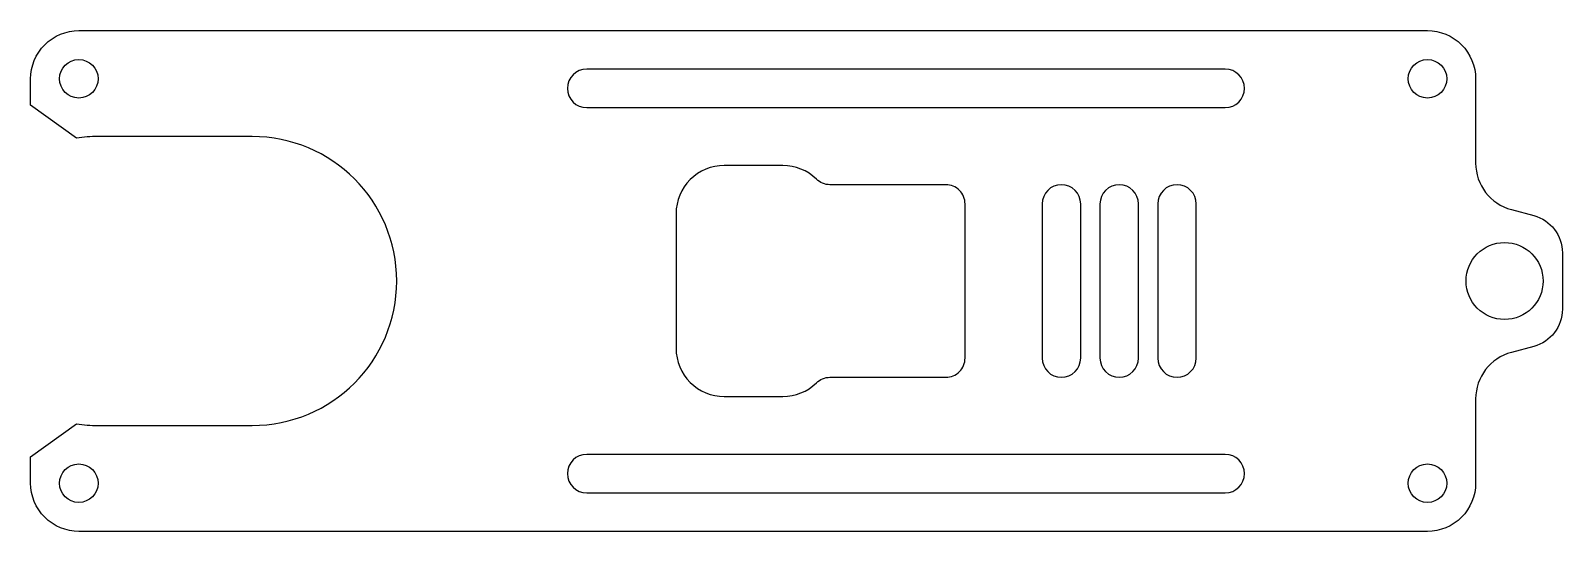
# Model space of a CAD drawing. Header units: millimetres. Extents: x -37.5 to 42, y -303 to -277.
import ezdxf

# ---------------------------------------------------------------- set-up
doc = ezdxf.new("R2010")
doc.units = ezdxf.units.MM
doc.layers.get('0').update_dxf_attribs({"linetype": 'CONTINUOUS'})

msp = doc.modelspace()

# ---------------------------------------------------------------- linework, layer by layer
for points in [[(40.518, -286.603, -0.339454), (42, -288.535), (42, -291.465, -0.339454), (40.518, -293.397), (39.353, -293.709, 0.339454), (37.5, -296.124), (37.5, -300.5, -0.414214), (35, -303), (-35, -303, -0.414214), (-37.5, -300.5), (-37.5, -299.133), (-35.125, -297.415, 0.037673), (-34, -297.5), (-26, -297.5, 1), (-26, -282.5), (-34, -282.5, 0.037673), (-35.125, -282.585), (-37.5, -280.867), (-37.5, -279.5, -0.414214), (-35, -277), (35, -277, -0.414214), (37.5, -279.5), (37.5, -283.876, 0.339454), (39.353, -286.291)], [(-8.638, -281), (24.5, -281, 1), (24.5, -279), (-8.638, -279, 1)], [(3.286, -295.286, -0.196262), (3.985, -295), (10, -295, 0.414214), (11, -294), (11, -286, 0.414214), (10, -285), (3.985, -285, -0.196262), (3.286, -284.714, 0.196262), (1.536, -284), (-1.5, -284, 0.414214), (-4, -286.5), (-4, -293.5, 0.414214), (-1.5, -296), (1.536, -296, 0.196262)], [(17, -294), (17, -286, 1), (15, -286), (15, -294, 1)], [(20, -294), (20, -286, 1), (18, -286), (18, -294, 1)], [(21, -286), (21, -294, 1), (23, -294), (23, -286, 1)], [(24.5, -299), (-8.638, -299, 1), (-8.638, -301), (24.5, -301, 1)]]:
    msp.add_lwpolyline(points, format="xyb", close=True)
for centre, radius in [((-35, -279.5), 1), ((35, -279.5), 1), ((39, -290), 2), ((-35, -300.5), 1), ((35, -300.5), 1)]:
    msp.add_circle(centre, radius)

doc.saveas('drawing.dxf')
